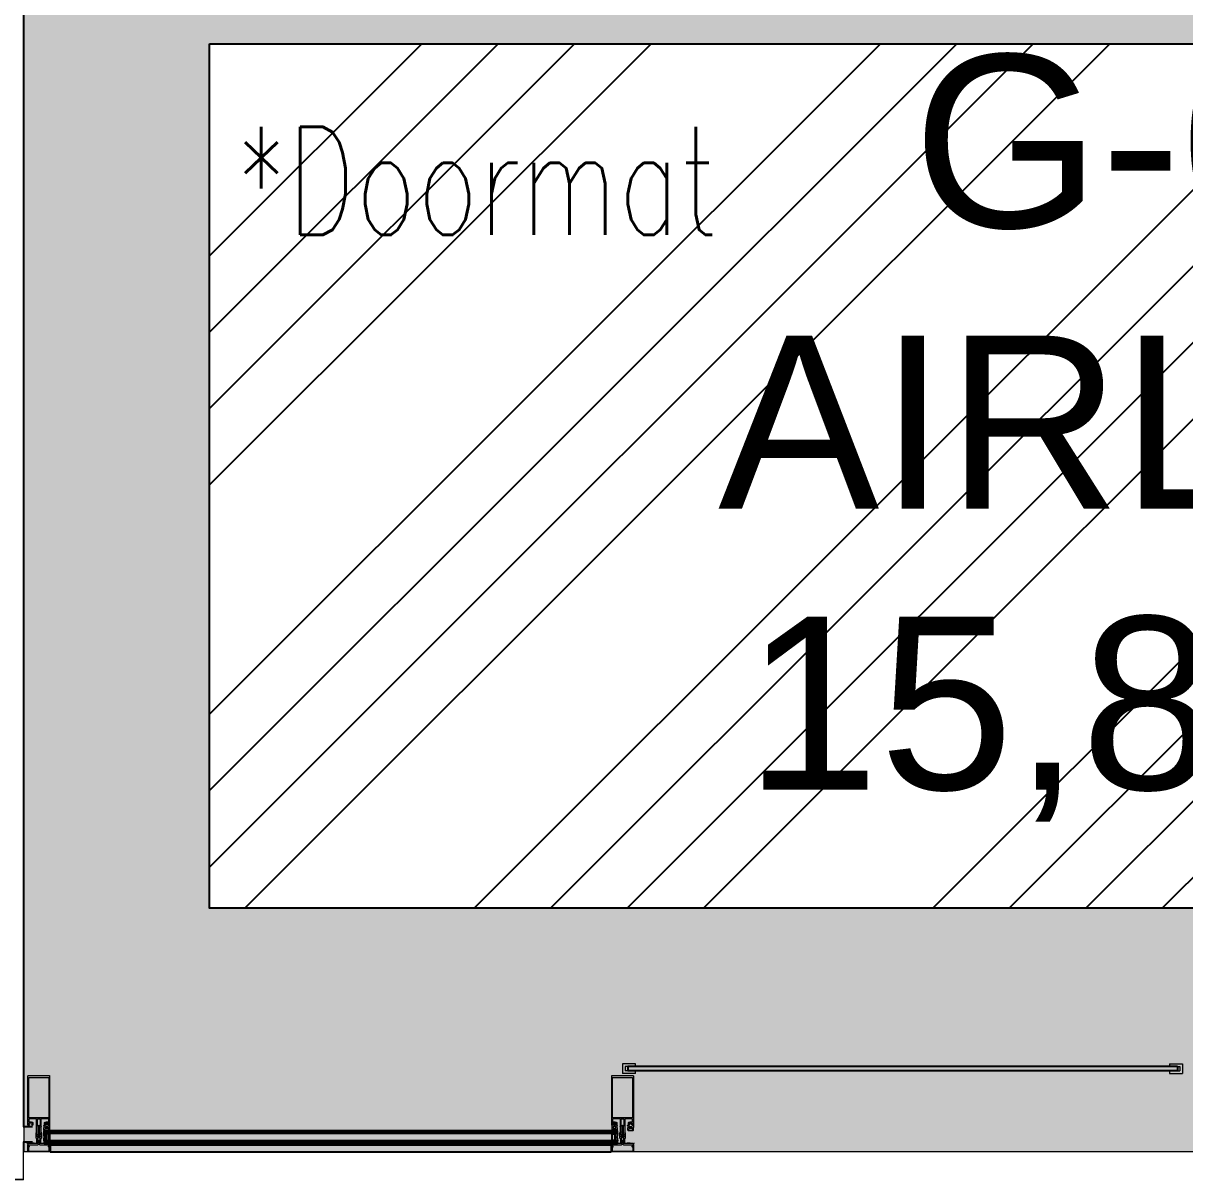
# Model space of a CAD drawing. Header units: metres. Extents: x -11920 to 1298, y -8631 to 433.
# Drawn here: x -1672 to -1403.4, y -8630.9 to -8363.4 of the extents above; entities that cross this region are included whole.
import ezdxf
from ezdxf.enums import TextEntityAlignment as Align

# ---------------------------------------------------------------- set-up
doc = ezdxf.new("R2010")
doc.units = ezdxf.units.M
doc.header["$LTSCALE"] = 0.01
doc.header["$MEASUREMENT"] = 0
doc.layers.get('0').update_dxf_attribs({"color": 30, "lineweight": 0})
for name, color, linetype in [('AG-ELEV-02', 152, 'Continuous'), ('CAM', 1, 'Continuous'), ('DOS-AG-Doormat', 131, 'Continuous')]:
    doc.layers.add(name, color=color, linetype=linetype)
for name, color, linetype, lineweight in [('AG-Profile_Aluminium', 122, 'Continuous', 9), ('AI-040 @ 250', 2, 'Continuous', 20), ('DOS-AG-Floor_PVC', 91, 'Continuous', 15), ('DOS-AG-Text', 7, 'Continuous', 0)]:
    doc.layers.add(name, color=color, linetype=linetype, lineweight=lineweight)
doc.styles.add('ARIAL', font='arial.ttf', dxfattribs={"width": 0.9})
doc.styles.add('TROMANS', font='simplex.shx')

# ---------------------------------------------------------------- blocks, each defined once
blk = doc.blocks.new('*U13')
at = {"style": 'ARIAL'}
for tag, p in [('NO', (1.676, 0.8)), ('MAHAL', (1.676, -1.8)), ('ALAN', (1.676, -4.4))]:
    blk.add_attdef(tag, text='', height=1.6, dxfattribs=at).set_placement(p, align=Align.MIDDLE_CENTER)
blk = doc.blocks.new('A$C0D064DF4')
at = {"layer": 'AG-Profile_Aluminium'}
blk.add_line((885.5, -3162.6), (864, -3162.6), dxfattribs=at)
for points in [[(885.5, -209), (864, -209), (864, -3128.3), (885.5, -3128.3)], [(885.5, -3127.3), (865, -3127.3), (865, -210), (885.5, -210)], [(864, -3162.6), (864, -3249.6)], [(865, -3250.6), (865, -3163.6), (885.5, -3163.6)], [(436, -3249.6), (864, -3249.6)], [(865, -3250.6), (435, -3250.6)]]:
    blk.add_lwpolyline(points, dxfattribs=at)
blk = doc.blocks.new('A$C671812AB')
at = {"layer": 'AG-ELEV-02'}
for p, q in [((8355.4, -5318.4), (8355.4, -5334.1)), ((8355.4, -5318.4), (9652.5, -5318.4)), ((8355.4, -5334.1), (9652.5, -5334.1)), ((9652.5, -5318.4), (9652.5, -5334.1))]:
    blk.add_line(p, q, dxfattribs=at)
at = {"layer": 'AG-Profile_Aluminium'}
for p, q in [((9708.8, -5131.2), (9678.8, -5131.2)), ((9678.8, -5131.2), (9678.8, -5153.2)), ((9708.8, -5153.2), (9678.8, -5153.2)), ((9684.8, -5137.2), (9684.8, -5147.2)), ((9708.8, -5137.2), (9684.8, -5137.2)), ((9708.8, -5147.2), (9684.8, -5147.2)), ((9708.8, -5137.2), (9708.8, -5131.2)), ((9708.8, -5153.2), (9708.8, -5147.2)), ((10943.9, -5131.2), (10973.9, -5131.2)), ((10943.9, -5131.2), (10943.9, -5137.2)), ((10943.9, -5137.2), (10967.9, -5137.2)), ((10943.9, -5147.2), (10967.9, -5147.2)), ((10943.9, -5147.2), (10943.9, -5153.2)), ((10943.9, -5153.2), (10973.9, -5153.2)), ((10967.9, -5137.2), (10967.9, -5147.2)), ((10973.9, -5131.2), (10973.9, -5153.2)), ((10973.9, -5131.2), (10973.9, -5153.2))]:
    blk.add_line(p, q, dxfattribs=at)
for points in [[(8344.7, -5271.8), (8344.3, -5272.7, -0.280185), (8343.9, -5272.9), (8342.8, -5272.9, -0.414214), (8342.3, -5272.4), (8342.3, -5267.4, -0.414214), (8343.8, -5265.9), (8345.7, -5265.9), (8345.7, -5265.4, -0.414214), (8346.2, -5264.9), (8349.2, -5264.9, -0.414214), (8349.7, -5265.4), (8349.7, -5265.9), (8351.9, -5265.9), (8351.9, -5259.4, 0.414214), (8350.4, -5257.9), (8333.9, -5257.9), (8333.9, -5274.9), (8334.5, -5274.9), (8334.5, -5275.7, -0.414898), (8334.3, -5275.9), (8333.9, -5275.9), (8333.9, -5293.9), (8332.9, -5294.9), (8332, -5294.9, -0.401727), (8330.7, -5293.8), (8331.2, -5293.5), (8330.7, -5293.3), (8330.7, -5292.4), (8330.7, -5292.4), (8331.2, -5292.1), (8330.7, -5291.8), (8330.7, -5291), (8331.2, -5290.7), (8330.7, -5290.4), (8330.7, -5289.6), (8331.2, -5289.3), (8330.7, -5289), (8330.7, -5288.2), (8331.2, -5287.9), (8330.7, -5287.6), (8330.7, -5286.8), (8331.2, -5286.5), (8330.7, -5286.2), (8330.7, -5285.4), (8331.2, -5285.1), (8330.7, -5284.8), (8330.7, -5283.9), (8331.2, -5283.7), (8330.7, -5283.4), (8330.7, -5282.5), (8331.2, -5282.2), (8330.7, -5282), (8330.7, -5281.1), (8331.2, -5280.8), (8330.7, -5280.5), (8330.7, -5279.7), (8331.2, -5279.4), (8330.7, -5279.1), (8330.7, -5278.3), (8331.2, -5278), (8330.7, -5277.7), (8330.7, -5277.3), (8329.3, -5275.8, 0.414204), (8328.6, -5275.8), (8327.1, -5277.3), (8327.1, -5278.4), (8326.6, -5278.7), (8327.1, -5279), (8327.1, -5279.8), (8326.6, -5280.1), (8327.1, -5280.4), (8327.1, -5281.3), (8326.6, -5281.5), (8327.1, -5281.8), (8327.1, -5282.7), (8326.6, -5283), (8327.1, -5283.2), (8327.1, -5284.1), (8326.6, -5284.4), (8327.1, -5284.7), (8327.1, -5285.5), (8326.6, -5285.8), (8327.1, -5286.1), (8327.1, -5286.9), (8326.6, -5287.2), (8327.1, -5287.5), (8327.1, -5288.3), (8326.6, -5288.6), (8327.1, -5288.9), (8327.1, -5289.7), (8326.6, -5290), (8327.1, -5290.3), (8327.1, -5291.1), (8326.6, -5291.4), (8327.1, -5291.7), (8327.1, -5292.5), (8326.6, -5292.8), (8327.1, -5293.1), (8327.1, -5294), (8326.6, -5294.2), (8326.9, -5294.4, -0.259555), (8326, -5294.9), (8324.9, -5294.9), (8323.9, -5293.9), (8323.9, -5275.9), (8323.5, -5275.9, -0.414214), (8323.3, -5275.7), (8323.3, -5274.9), (8323.9, -5274.9), (8323.9, -5257.9), (8307.4, -5257.9, 0.414214), (8305.9, -5259.4), (8305.9, -5265.9), (8308.1, -5265.9), (8308.1, -5265.4, -0.414214), (8308.6, -5264.9), (8311.6, -5264.9, -0.414214), (8312.1, -5265.4), (8312.1, -5265.9), (8314, -5265.9, -0.414214), (8315.5, -5267.4), (8315.5, -5272.4, -0.414214), (8315, -5272.9), (8314, -5272.9, -0.280185), (8313.6, -5272.7), (8313.1, -5271.8), (8313.1, -5271.4), (8314.3, -5271.4), (8314.3, -5268.4, 0.414214), (8313.8, -5267.9), (8310.6, -5267.9), (8310.1, -5267.4), (8309.6, -5267.9), (8306.4, -5267.9, 0.414214), (8305.9, -5268.4), (8305.9, -5271.4), (8307.1, -5271.4), (8307.1, -5271.8), (8306.7, -5272.7, -0.280185), (8306.3, -5272.9), (8304.4, -5272.9, -0.414214), (8303.9, -5272.4), (8303.9, -5158.7, -0.414214), (8304.4, -5158.2), (8353.4, -5158.2, -0.400911), (8353.9, -5158.7), (8353.9, -5272.4, -0.414214), (8353.4, -5272.9), (8351.6, -5272.9, -0.280185), (8351.2, -5272.7), (8350.7, -5271.8), (8350.7, -5271.4), (8351.9, -5271.4), (8351.9, -5268.4, 0.414214), (8351.4, -5267.9), (8348.2, -5267.9), (8347.7, -5267.4), (8347.2, -5267.9), (8344, -5267.9, 0.414214), (8343.5, -5268.4), (8343.5, -5271.4), (8344.7, -5271.4)], [(9694.7, -5271.8), (9694.3, -5272.7, -0.280185), (9693.9, -5272.9), (9692.8, -5272.9, -0.414214), (9692.3, -5272.4), (9692.3, -5267.4, -0.414214), (9693.8, -5265.9), (9695.7, -5265.9), (9695.7, -5265.4, -0.414214), (9696.2, -5264.9), (9699.2, -5264.9, -0.414214), (9699.7, -5265.4), (9699.7, -5265.9), (9701.9, -5265.9), (9701.9, -5259.4, 0.414214), (9700.4, -5257.9), (9683.9, -5257.9), (9683.9, -5274.9), (9684.5, -5274.9), (9684.5, -5275.7, -0.414898), (9684.3, -5275.9), (9683.9, -5275.9), (9683.9, -5293.9), (9682.9, -5294.9), (9682, -5294.9, -0.401727), (9680.7, -5293.8), (9681.2, -5293.5), (9680.7, -5293.3), (9680.7, -5292.4), (9680.7, -5292.4), (9681.2, -5292.1), (9680.7, -5291.8), (9680.7, -5291), (9681.2, -5290.7), (9680.7, -5290.4), (9680.7, -5289.6), (9681.2, -5289.3), (9680.7, -5289), (9680.7, -5288.2), (9681.2, -5287.9), (9680.7, -5287.6), (9680.7, -5286.8), (9681.2, -5286.5), (9680.7, -5286.2), (9680.7, -5285.4), (9681.2, -5285.1), (9680.7, -5284.8), (9680.7, -5283.9), (9681.2, -5283.7), (9680.7, -5283.4), (9680.7, -5282.5), (9681.2, -5282.2), (9680.7, -5282), (9680.7, -5281.1), (9681.2, -5280.8), (9680.7, -5280.5), (9680.7, -5279.7), (9681.2, -5279.4), (9680.7, -5279.1), (9680.7, -5278.3), (9681.2, -5278), (9680.7, -5277.7), (9680.7, -5277.3), (9679.3, -5275.8, 0.414204), (9678.6, -5275.8), (9677.1, -5277.3), (9677.1, -5278.4), (9676.6, -5278.7), (9677.1, -5279), (9677.1, -5279.8), (9676.6, -5280.1), (9677.1, -5280.4), (9677.1, -5281.3), (9676.6, -5281.5), (9677.1, -5281.8), (9677.1, -5282.7), (9676.6, -5283), (9677.1, -5283.2), (9677.1, -5284.1), (9676.6, -5284.4), (9677.1, -5284.7), (9677.1, -5285.5), (9676.6, -5285.8), (9677.1, -5286.1), (9677.1, -5286.9), (9676.6, -5287.2), (9677.1, -5287.5), (9677.1, -5288.3), (9676.6, -5288.6), (9677.1, -5288.9), (9677.1, -5289.7), (9676.6, -5290), (9677.1, -5290.3), (9677.1, -5291.1), (9676.6, -5291.4), (9677.1, -5291.7), (9677.1, -5292.5), (9676.6, -5292.8), (9677.1, -5293.1), (9677.1, -5294), (9676.6, -5294.2), (9676.9, -5294.4, -0.259555), (9676, -5294.9), (9674.9, -5294.9), (9673.9, -5293.9), (9673.9, -5275.9), (9673.5, -5275.9, -0.414214), (9673.3, -5275.7), (9673.3, -5274.9), (9673.9, -5274.9), (9673.9, -5257.9), (9657.4, -5257.9, 0.414214), (9655.9, -5259.4), (9655.9, -5265.9), (9658.1, -5265.9), (9658.1, -5265.4, -0.414214), (9658.6, -5264.9), (9661.6, -5264.9, -0.414214), (9662.1, -5265.4), (9662.1, -5265.9), (9664, -5265.9, -0.414214), (9665.5, -5267.4), (9665.5, -5272.4, -0.414214), (9665, -5272.9), (9664, -5272.9, -0.280185), (9663.6, -5272.7), (9663.1, -5271.8), (9663.1, -5271.4), (9664.3, -5271.4), (9664.3, -5268.4, 0.414214), (9663.8, -5267.9), (9660.6, -5267.9), (9660.1, -5267.4), (9659.6, -5267.9), (9656.4, -5267.9, 0.414214), (9655.9, -5268.4), (9655.9, -5271.4), (9657.1, -5271.4), (9657.1, -5271.8), (9656.7, -5272.7, -0.280185), (9656.3, -5272.9), (9654.4, -5272.9, -0.414214), (9653.9, -5272.4), (9653.9, -5158.7, -0.414214), (9654.4, -5158.2), (9703.4, -5158.2, -0.400911), (9703.9, -5158.7), (9703.9, -5272.4, -0.414214), (9703.4, -5272.9), (9701.6, -5272.9, -0.280185), (9701.2, -5272.7), (9700.7, -5271.8), (9700.7, -5271.4), (9701.9, -5271.4), (9701.9, -5268.4, 0.414214), (9701.4, -5267.9), (9698.2, -5267.9), (9697.7, -5267.4), (9697.2, -5267.9), (9694, -5267.9, 0.414214), (9693.5, -5268.4), (9693.5, -5271.4), (9694.7, -5271.4)], [(8329.3, -5273.2, 0.414204), (8328.6, -5273.2), (8326.6, -5275.2, -0.668177), (8325.8, -5274.8), (8325.8, -5257.9), (8332.1, -5257.9), (8332.1, -5274.8, -0.668169), (8331.2, -5275.2)], [(9679.3, -5273.2, 0.414204), (9678.6, -5273.2), (9676.6, -5275.2, -0.668177), (9675.8, -5274.8), (9675.8, -5257.9), (9682.1, -5257.9), (9682.1, -5274.8, -0.668169), (9681.2, -5275.2)], [(8330.7, -5313.2), (8330.7, -5313.6), (8331.2, -5314.5, 0.280182), (8331.6, -5314.7), (8333.4, -5314.7, 0.414214), (8333.9, -5314.2), (8333.9, -5304.8, -0.198912), (8334.5, -5303.4), (8335.3, -5302.5, 0.198912), (8335.9, -5301.1), (8335.9, -5291.2, 0.414214), (8335.4, -5290.7), (8334.6, -5290.7, 0.414214), (8334.1, -5291.2), (8334.1, -5299.4, -0.414156), (8333.6, -5299.9), (8330.2, -5299.9, -0.414272), (8329.7, -5299.4), (8329.7, -5298.5, -0.414214), (8329.8, -5298.4), (8330.1, -5298.4, -0.244698), (8330.2, -5298.4), (8330.9, -5299.4, 0.414214), (8331.2, -5299.4), (8331.5, -5299.2), (8330.6, -5297.9, 0.244698), (8330.3, -5297.8), (8330, -5297.8, -0.414214), (8329.7, -5297.5), (8329.7, -5296.2, -0.414214), (8329.8, -5296.1), (8330.1, -5296.1, -0.244698), (8330.2, -5296.2), (8330.9, -5297.2, 0.414214), (8331.2, -5297.2), (8331.5, -5297), (8330.6, -5295.7, 0.244698), (8330.3, -5295.5), (8330, -5295.5, -0.414214), (8329.7, -5295.2), (8329.7, -5294, -0.414214), (8329.8, -5293.9), (8330.1, -5293.9, -0.244698), (8330.2, -5293.9), (8330.9, -5294.9, 0.414214), (8331.2, -5295), (8331.5, -5294.7), (8330.6, -5293.4, 0.244698), (8330.3, -5293.3), (8330, -5293.3, -0.414214), (8329.7, -5293), (8329.7, -5291.8, -0.414214), (8329.8, -5291.7), (8330.1, -5291.7, -0.244698), (8330.2, -5291.7), (8330.9, -5292.7, 0.414214), (8331.2, -5292.7), (8331.5, -5292.5), (8330.6, -5291.2, 0.244698), (8330.3, -5291.1), (8330, -5291.1, -0.414214), (8329.7, -5290.8), (8329.7, -5289.5, -0.414214), (8329.8, -5289.4), (8330, -5289.4, -0.244698), (8330.1, -5289.5), (8330.9, -5290.7, 0.414214), (8331.2, -5290.7), (8331.5, -5290.5), (8329.9, -5288.2, 0), (8329.9, -5288.2, 0.244698), (8329.1, -5287.7), (8328.8, -5287.7, 0.244698), (8328, -5288.2), (8326.4, -5290.5), (8326.7, -5290.7, 0.414214), (8327, -5290.7), (8327.8, -5289.5, -0.244698), (8327.9, -5289.4), (8328, -5289.4, -0.414214), (8328.1, -5289.5), (8328.1, -5290.8, -0.414214), (8327.8, -5291.1), (8327.5, -5291.1, 0.244698), (8327.3, -5291.2), (8326.4, -5292.5), (8326.7, -5292.7, 0.414214), (8327, -5292.7), (8327.7, -5291.7, -0.244698), (8327.8, -5291.7), (8328, -5291.7, -0.414214), (8328.1, -5291.8), (8328.1, -5293, -0.414214), (8327.8, -5293.3), (8327.5, -5293.3, 0.244698), (8327.3, -5293.4), (8326.4, -5294.7), (8326.7, -5295, 0.414214), (8327, -5294.9), (8327.7, -5293.9, -0.244698), (8327.8, -5293.9), (8328, -5293.9, -0.414214), (8328.1, -5294), (8328.1, -5295.2, -0.414214), (8327.8, -5295.5), (8327.5, -5295.5, 0.244698), (8327.3, -5295.7), (8326.4, -5297), (8326.7, -5297.2, 0.414214), (8327, -5297.2), (8327.7, -5296.2, -0.244698), (8327.8, -5296.1), (8328, -5296.1, -0.414214), (8328.1, -5296.2), (8328.1, -5297.5, -0.414214), (8327.8, -5297.8), (8327.5, -5297.8, 0.244698), (8327.3, -5297.9), (8326.4, -5299.2), (8326.7, -5299.4, 0.414214), (8327, -5299.4), (8327.7, -5298.4, -0.244698), (8327.8, -5298.4), (8328, -5298.4, -0.414214), (8328.1, -5298.5), (8328.1, -5299.4, -0.414214), (8327.6, -5299.9), (8324.2, -5299.9, -0.414214), (8323.7, -5299.4), (8323.7, -5291.2, 0.414214), (8323.2, -5290.7), (8322.4, -5290.7, 0.414214), (8321.9, -5291.2), (8321.9, -5301.1, 0.198912), (8322.5, -5302.5), (8323.3, -5303.4, -0.198912), (8323.9, -5304.8), (8323.9, -5314.2, 0.414214), (8324.4, -5314.7), (8326.3, -5314.7, 0.280182), (8326.7, -5314.5), (8327.1, -5313.6), (8327.1, -5313.2), (8325.9, -5313.2), (8325.9, -5310.2, -0.414214), (8326.4, -5309.7), (8328.4, -5309.7), (8328.9, -5309.2), (8329.4, -5309.7), (8331.4, -5309.7, -0.414214), (8331.9, -5310.2), (8331.9, -5313.2)], [(9680.7, -5313.2), (9680.7, -5313.6), (9681.2, -5314.5, 0.280182), (9681.6, -5314.7), (9683.4, -5314.7, 0.414214), (9683.9, -5314.2), (9683.9, -5304.8, -0.198912), (9684.5, -5303.4), (9685.3, -5302.5, 0.198912), (9685.9, -5301.1), (9685.9, -5291.2, 0.414214), (9685.4, -5290.7), (9684.6, -5290.7, 0.414214), (9684.1, -5291.2), (9684.1, -5299.4, -0.414156), (9683.6, -5299.9), (9680.2, -5299.9, -0.414272), (9679.7, -5299.4), (9679.7, -5298.5, -0.414214), (9679.8, -5298.4), (9680.1, -5298.4, -0.244698), (9680.2, -5298.4), (9680.9, -5299.4, 0.414214), (9681.2, -5299.4), (9681.5, -5299.2), (9680.6, -5297.9, 0.244698), (9680.3, -5297.8), (9680, -5297.8, -0.414214), (9679.7, -5297.5), (9679.7, -5296.2, -0.414214), (9679.8, -5296.1), (9680.1, -5296.1, -0.244698), (9680.2, -5296.2), (9680.9, -5297.2, 0.414214), (9681.2, -5297.2), (9681.5, -5297), (9680.6, -5295.7, 0.244698), (9680.3, -5295.5), (9680, -5295.5, -0.414214), (9679.7, -5295.2), (9679.7, -5294, -0.414214), (9679.8, -5293.9), (9680.1, -5293.9, -0.244698), (9680.2, -5293.9), (9680.9, -5294.9, 0.414214), (9681.2, -5295), (9681.5, -5294.7), (9680.6, -5293.4, 0.244698), (9680.3, -5293.3), (9680, -5293.3, -0.414214), (9679.7, -5293), (9679.7, -5291.8, -0.414214), (9679.8, -5291.7), (9680.1, -5291.7, -0.244698), (9680.2, -5291.7), (9680.9, -5292.7, 0.414214), (9681.2, -5292.7), (9681.5, -5292.5), (9680.6, -5291.2, 0.244698), (9680.3, -5291.1), (9680, -5291.1, -0.414214), (9679.7, -5290.8), (9679.7, -5289.5, -0.414214), (9679.8, -5289.4), (9680, -5289.4, -0.244698), (9680.1, -5289.5), (9680.9, -5290.7, 0.414214), (9681.2, -5290.7), (9681.5, -5290.5), (9679.9, -5288.2, 0), (9679.9, -5288.2, 0.244698), (9679.1, -5287.7), (9678.8, -5287.7, 0.244698), (9678, -5288.2), (9676.4, -5290.5), (9676.7, -5290.7, 0.414214), (9677, -5290.7), (9677.8, -5289.5, -0.244698), (9677.9, -5289.4), (9678, -5289.4, -0.414214), (9678.1, -5289.5), (9678.1, -5290.8, -0.414214), (9677.8, -5291.1), (9677.5, -5291.1, 0.244698), (9677.3, -5291.2), (9676.4, -5292.5), (9676.7, -5292.7, 0.414214), (9677, -5292.7), (9677.7, -5291.7, -0.244698), (9677.8, -5291.7), (9678, -5291.7, -0.414214), (9678.1, -5291.8), (9678.1, -5293, -0.414214), (9677.8, -5293.3), (9677.5, -5293.3, 0.244698), (9677.3, -5293.4), (9676.4, -5294.7), (9676.7, -5295, 0.414214), (9677, -5294.9), (9677.7, -5293.9, -0.244698), (9677.8, -5293.9), (9678, -5293.9, -0.414214), (9678.1, -5294), (9678.1, -5295.2, -0.414214), (9677.8, -5295.5), (9677.5, -5295.5, 0.244698), (9677.3, -5295.7), (9676.4, -5297), (9676.7, -5297.2, 0.414214), (9677, -5297.2), (9677.7, -5296.2, -0.244698), (9677.8, -5296.1), (9678, -5296.1, -0.414214), (9678.1, -5296.2), (9678.1, -5297.5, -0.414214), (9677.8, -5297.8), (9677.5, -5297.8, 0.244698), (9677.3, -5297.9), (9676.4, -5299.2), (9676.7, -5299.4, 0.414214), (9677, -5299.4), (9677.7, -5298.4, -0.244698), (9677.8, -5298.4), (9678, -5298.4, -0.414214), (9678.1, -5298.5), (9678.1, -5299.4, -0.414214), (9677.6, -5299.9), (9674.2, -5299.9, -0.414214), (9673.7, -5299.4), (9673.7, -5291.2, 0.414214), (9673.2, -5290.7), (9672.4, -5290.7, 0.414214), (9671.9, -5291.2), (9671.9, -5301.1, 0.198912), (9672.5, -5302.5), (9673.3, -5303.4, -0.198912), (9673.9, -5304.8), (9673.9, -5314.2, 0.414214), (9674.4, -5314.7), (9676.3, -5314.7, 0.280182), (9676.7, -5314.5), (9677.1, -5313.6), (9677.1, -5313.2), (9675.9, -5313.2), (9675.9, -5310.2, -0.414214), (9676.4, -5309.7), (9678.4, -5309.7), (9678.9, -5309.2), (9679.4, -5309.7), (9681.4, -5309.7, -0.414214), (9681.9, -5310.2), (9681.9, -5313.2)], [(8328.9, -5332.8), (8352.9, -5332.8, 0.415475), (8353.1, -5332.6), (8353.1, -5324.7), (8351.8, -5323.6, -0.734294), (8353.1, -5320.4, 0.180054), (8353.7, -5320.2), (8353.7, -5318.8, -1.029401), (8354.4, -5318.8), (8354.4, -5332.6, -0.414214), (8352.9, -5334.1), (8305, -5334.1, -0.414214), (8303.5, -5332.6), (8303.5, -5318.8, -1.029594), (8304.2, -5318.8), (8304.2, -5320.2, 0.18004), (8304.8, -5320.4, -0.734976), (8306.1, -5323.6), (8304.8, -5324.7), (8304.8, -5332.6, 0.415536), (8305, -5332.8)], [(9678.9, -5332.8), (9702.9, -5332.8, 0.415475), (9703.1, -5332.6), (9703.1, -5324.7), (9701.8, -5323.6, -0.734294), (9703.1, -5320.4, 0.180054), (9703.7, -5320.2), (9703.7, -5318.8, -1.029401), (9704.4, -5318.8), (9704.4, -5332.6, -0.414214), (9702.9, -5334.1), (9655, -5334.1, -0.414214), (9653.5, -5332.6), (9653.5, -5318.8, -1.029594), (9654.2, -5318.8), (9654.2, -5320.2, 0.18004), (9654.8, -5320.4, -0.734976), (9656.1, -5323.6), (9654.8, -5324.7), (9654.8, -5332.6, 0.415536), (9655, -5332.8)]]:
    blk.add_lwpolyline(points, format="xyb", close=True, dxfattribs=at)
for points in [[(8352.1, -5256.1), (8305.8, -5256.1), (8305.8, -5162.2), (8352.1, -5162.2)], [(9702.1, -5256.1), (9655.8, -5256.1), (9655.8, -5162.2), (9702.1, -5162.2)], [(8325.9, -5307.7), (8331.9, -5307.7), (8331.9, -5301.9), (8325.9, -5301.9)], [(9675.9, -5307.7), (9681.9, -5307.7), (9681.9, -5301.9), (9675.9, -5301.9)]]:
    blk.add_lwpolyline(points, close=True, dxfattribs=at)
at = {"layer": 'AG-Profile_Aluminium', "color": 9}
for points in [[(8343.9, -5286, -0.433199), (8340.7, -5283), (8341.5, -5274.2, 0.414214), (8341.2, -5273.9), (8340.8, -5273.9, -0.414214), (8340.5, -5273.6), (8340.5, -5273.2, -0.414214), (8340.8, -5272.9), (8343.9, -5272.9, 0.414214), (8344.9, -5271.9), (8344.9, -5270.6), (8343.8, -5270.6), (8343.8, -5270.1, -0.384615), (8351.6, -5270.1), (8351.6, -5270.6), (8350.6, -5270.6), (8350.6, -5271.9, 0.414214), (8351.6, -5272.9), (8353.9, -5272.9), (8353.6, -5284.6, -0.213288), (8352.3, -5285.9, 0.005109)], [(8352.5, -5282.9), (8351.9, -5282.9), (8351.9, -5282.4), (8343.6, -5281.5), (8343.5, -5281.9), (8343, -5281.9), (8342.2, -5283, 0.436697), (8344.3, -5285, -0.010178), (8352.3, -5284.8, 0.26621), (8352.6, -5284.3), (8353, -5283.4, 0.414214)], [(8344.6, -5279.1, -0.425894), (8344.2, -5278.5), (8344.5, -5276.4, -0.3686), (8345, -5275.9), (8350, -5275.9, -0.375315), (8350.5, -5276.4), (8350.9, -5279.2, -0.490444), (8350.3, -5279.7)], [(8346.4, -5269.8, -0.142901), (8349.1, -5269.8), (8349.1, -5272.6, -0.414214), (8348.8, -5272.9), (8346.7, -5272.9, -0.414214), (8346.4, -5272.6)], [(9664, -5286, 0.433199), (9667.2, -5283), (9666.3, -5274.2, -0.414214), (9666.6, -5273.9), (9667, -5273.9, 0.414214), (9667.3, -5273.6), (9667.3, -5273.2, 0.414214), (9667, -5272.9), (9664, -5272.9, -0.414214), (9663, -5271.9), (9663, -5270.6), (9664, -5270.6), (9664, -5270.1, 0.384615), (9656.2, -5270.1), (9656.2, -5270.6), (9657.3, -5270.6), (9657.3, -5271.9, -0.414214), (9656.3, -5272.9), (9653.9, -5272.9), (9654.3, -5284.6, 0.213288), (9655.6, -5285.9, -0.005109)], [(9655.4, -5282.9), (9655.9, -5282.9), (9656, -5282.4), (9664.3, -5281.5), (9664.3, -5281.9), (9664.8, -5281.9), (9665.7, -5283, -0.436697), (9663.6, -5285, 0.010178), (9655.6, -5284.8, -0.26621), (9655.3, -5284.3), (9654.9, -5283.4, -0.414214)], [(9663.3, -5279.1, 0.425894), (9663.7, -5278.5), (9663.4, -5276.4, 0.3686), (9662.9, -5275.9), (9657.9, -5275.9, 0.375315), (9657.4, -5276.4), (9657, -5279.2, 0.490444), (9657.6, -5279.7)], [(9661.5, -5269.8, 0.142901), (9658.8, -5269.8), (9658.8, -5272.6, 0.414214), (9659.1, -5272.9), (9661.2, -5272.9, 0.414214), (9661.5, -5272.6)], [(9693.9, -5286, -0.433199), (9690.7, -5283), (9691.5, -5274.2, 0.414214), (9691.2, -5273.9), (9690.8, -5273.9, -0.414214), (9690.5, -5273.6), (9690.5, -5273.2, -0.414214), (9690.8, -5272.9), (9693.9, -5272.9, 0.414214), (9694.9, -5271.9), (9694.9, -5270.6), (9693.8, -5270.6), (9693.8, -5270.1, -0.384615), (9701.6, -5270.1), (9701.6, -5270.6), (9700.6, -5270.6), (9700.6, -5271.9, 0.414214), (9701.6, -5272.9), (9703.9, -5272.9), (9703.6, -5284.6, -0.213288), (9702.3, -5285.9, 0.005109)], [(9702.5, -5282.9), (9701.9, -5282.9), (9701.9, -5282.4), (9693.6, -5281.5), (9693.5, -5281.9), (9693, -5281.9), (9692.2, -5283, 0.436697), (9694.3, -5285, -0.010178), (9702.3, -5284.8, 0.26621), (9702.6, -5284.3), (9703, -5283.4, 0.414214)], [(9694.6, -5279.1, -0.425894), (9694.2, -5278.5), (9694.5, -5276.4, -0.3686), (9695, -5275.9), (9700, -5275.9, -0.375315), (9700.5, -5276.4), (9700.9, -5279.2, -0.490444), (9700.3, -5279.7)], [(8342.6, -5314.6), (8342.1, -5315.5), (8341.2, -5315.5), (8341.6, -5314.6, 0.834458), (8341.1, -5314.6), (8340.6, -5315.5), (8339.7, -5315.5), (8340.1, -5314.6, 0.834458), (8339.6, -5314.6), (8339.1, -5315.5), (8338.2, -5315.5), (8338.2, -5315.2, 0.363249), (8337.9, -5315), (8331.6, -5315, -0.414214), (8330.6, -5314), (8330.6, -5313.2), (8331.6, -5313.2), (8331.6, -5312.7, 0.543452), (8326.2, -5312.7), (8326.2, -5313.2), (8327.3, -5313.2), (8327.3, -5314, -0.414214), (8326.3, -5315), (8319.9, -5315, 0.363249), (8319.7, -5315.2), (8319.6, -5315.5), (8318.7, -5315.5), (8318.2, -5314.7, 0.834458), (8317.7, -5314.7), (8318.1, -5315.5), (8317.2, -5315.5), (8316.7, -5314.7, 0.834458), (8316.2, -5314.7), (8316.6, -5315.5), (8315.7, -5315.5), (8315.2, -5314.7, 0.834458), (8314.7, -5314.7), (8315.1, -5315.5), (8314.2, -5315.5), (8313.7, -5314.7, 0.834458), (8313.2, -5314.7), (8313.6, -5315.5), (8312.7, -5315.5), (8312.2, -5314.7, 0.834458), (8311.7, -5314.7), (8312.1, -5315.5), (8311.2, -5315.5), (8310.7, -5314.7, 0.834458), (8310.2, -5314.7), (8310.6, -5315.5), (8309.7, -5315.5), (8309.2, -5314.7, 0.834458), (8308.7, -5314.7), (8309.1, -5315.5), (8308.2, -5315.5), (8307.7, -5314.7, 0.834458), (8307.2, -5314.7), (8307.6, -5315.5), (8306.7, -5315.5), (8306.2, -5314.7, 0.834458), (8305.7, -5314.7), (8306.1, -5315.5), (8305.2, -5315.5), (8304.7, -5314.7, 0.833224), (8304.2, -5314.7), (8304.2, -5314.8, -0.121295), (8304.4, -5315.6, -0.083975), (8302.3, -5314.5, 0.853065), (8302, -5314.9, -0.075674), (8303.8, -5317.2, 0.344474), (8304.8, -5318), (8326.7, -5318, 0.253164), (8327.5, -5317.5, -0.541002), (8330.3, -5317.5, 0.253164), (8331.1, -5318), (8353, -5318, 0.344474), (8354, -5317.2, -0.075525), (8355.8, -5314.8, 0.853065), (8355.5, -5314.4, -0.085692), (8353.4, -5315.6, -0.114183), (8353.6, -5314.7), (8353.6, -5314.6, 0.833224), (8353.1, -5314.6), (8352.6, -5315.5), (8351.7, -5315.5), (8352.1, -5314.6, 0.834458), (8351.6, -5314.6), (8351.1, -5315.5), (8350.2, -5315.5), (8350.6, -5314.6, 0.834458), (8350.1, -5314.6), (8349.6, -5315.5), (8348.7, -5315.5), (8349.1, -5314.6, 0.834458), (8348.6, -5314.6), (8348.1, -5315.5), (8347.2, -5315.5), (8347.6, -5314.6, 0.834458), (8347.1, -5314.6), (8346.6, -5315.5), (8345.7, -5315.5), (8346.1, -5314.6, 0.834458), (8345.6, -5314.6), (8345.1, -5315.5), (8344.2, -5315.5), (8344.6, -5314.6, 0.834458), (8344.1, -5314.6), (8343.6, -5315.5), (8342.7, -5315.5), (8343.1, -5314.6, 0.834458)], [(9692.6, -5314.6), (9692.1, -5315.5), (9691.2, -5315.5), (9691.6, -5314.6, 0.834458), (9691.1, -5314.6), (9690.6, -5315.5), (9689.7, -5315.5), (9690.1, -5314.6, 0.834458), (9689.6, -5314.6), (9689.1, -5315.5), (9688.2, -5315.5), (9688.2, -5315.2, 0.363249), (9687.9, -5315), (9681.6, -5315, -0.414214), (9680.6, -5314), (9680.6, -5313.2), (9681.6, -5313.2), (9681.6, -5312.7, 0.543452), (9676.2, -5312.7), (9676.2, -5313.2), (9677.3, -5313.2), (9677.3, -5314, -0.414214), (9676.3, -5315), (9669.9, -5315, 0.363249), (9669.7, -5315.2), (9669.6, -5315.5), (9668.7, -5315.5), (9668.2, -5314.7, 0.834458), (9667.7, -5314.7), (9668.1, -5315.5), (9667.2, -5315.5), (9666.7, -5314.7, 0.834458), (9666.2, -5314.7), (9666.6, -5315.5), (9665.7, -5315.5), (9665.2, -5314.7, 0.834458), (9664.7, -5314.7), (9665.1, -5315.5), (9664.2, -5315.5), (9663.7, -5314.7, 0.834458), (9663.2, -5314.7), (9663.6, -5315.5), (9662.7, -5315.5), (9662.2, -5314.7, 0.834458), (9661.7, -5314.7), (9662.1, -5315.5), (9661.2, -5315.5), (9660.7, -5314.7, 0.834458), (9660.2, -5314.7), (9660.6, -5315.5), (9659.7, -5315.5), (9659.2, -5314.7, 0.834458), (9658.7, -5314.7), (9659.1, -5315.5), (9658.2, -5315.5), (9657.7, -5314.7, 0.834458), (9657.2, -5314.7), (9657.6, -5315.5), (9656.7, -5315.5), (9656.2, -5314.7, 0.834458), (9655.7, -5314.7), (9656.1, -5315.5), (9655.2, -5315.5), (9654.7, -5314.7, 0.833224), (9654.2, -5314.7), (9654.2, -5314.8, -0.121295), (9654.4, -5315.6, -0.083975), (9652.3, -5314.5, 0.853065), (9652, -5314.9, -0.075674), (9653.8, -5317.2, 0.344474), (9654.8, -5318), (9676.7, -5318, 0.253164), (9677.5, -5317.5, -0.541002), (9680.3, -5317.5, 0.253164), (9681.1, -5318), (9703, -5318, 0.344474), (9704, -5317.2, -0.075525), (9705.8, -5314.8, 0.853065), (9705.5, -5314.4, -0.085692), (9703.4, -5315.6, -0.114183), (9703.6, -5314.7), (9703.6, -5314.6, 0.833224), (9703.1, -5314.6), (9702.6, -5315.5), (9701.7, -5315.5), (9702.1, -5314.6, 0.834458), (9701.6, -5314.6), (9701.1, -5315.5), (9700.2, -5315.5), (9700.6, -5314.6, 0.834458), (9700.1, -5314.6), (9699.6, -5315.5), (9698.7, -5315.5), (9699.1, -5314.6, 0.834458), (9698.6, -5314.6), (9698.1, -5315.5), (9697.2, -5315.5), (9697.6, -5314.6, 0.834458), (9697.1, -5314.6), (9696.6, -5315.5), (9695.7, -5315.5), (9696.1, -5314.6, 0.834458), (9695.6, -5314.6), (9695.1, -5315.5), (9694.2, -5315.5), (9694.6, -5314.6, 0.834458), (9694.1, -5314.6), (9693.6, -5315.5), (9692.7, -5315.5), (9693.1, -5314.6, 0.834458)]]:
    blk.add_lwpolyline(points, format="xyb", close=True, dxfattribs=at)
at = {"layer": 'CAM'}
for p, q in [((10961.9, -5137.2), (9690.8, -5137.2)), ((9690.8, -5137.2), (9690.8, -5147.2)), ((10961.9, -5147.2), (9690.8, -5147.2)), ((10961.9, -5137.2), (10961.9, -5147.2)), ((8341, -5291.9), (8341, -5285.9)), ((9666.9, -5285.9), (8341, -5285.9)), ((9666.9, -5287.9), (8341, -5287.9)), ((9666.9, -5289.9), (8341, -5289.9)), ((9666.9, -5291.9), (9666.9, -5285.9)), ((9666.9, -5291.9), (8341, -5291.9)), ((8341, -5308.9), (8341, -5314.9)), ((9666.9, -5308.9), (8341, -5308.9)), ((9666.9, -5310.9), (8341, -5310.9)), ((9666.9, -5312.9), (8341, -5312.9)), ((9666.9, -5314.9), (8341, -5314.9)), ((9666.9, -5314.9), (9666.9, -5308.9))]:
    blk.add_line(p, q, dxfattribs=at)
for points in [[(8353.7, -5291.9), (8353.7, -5308.9), (8348, -5308.9), (8346, -5306.9), (8346, -5293.9), (8348, -5291.9)], [(8353, -5292.6), (8348.3, -5292.6), (8346.7, -5294.2), (8346.7, -5306.7), (8348.3, -5308.2), (8353, -5308.2)], [(9654.2, -5291.9), (9654.2, -5308.9), (9659.9, -5308.9), (9661.9, -5306.9), (9661.9, -5293.9), (9659.9, -5291.9)], [(9654.9, -5292.6), (9659.6, -5292.6), (9661.2, -5294.2), (9661.2, -5306.7), (9659.6, -5308.2), (9654.9, -5308.2)]]:
    blk.add_lwpolyline(points, close=True, dxfattribs=at)
for centre, start, end in [((8301.7, -5300.4), 347.7895, 12.2105), ((9706.1, -5300.4), 167.7895, 192.2105)]:
    blk.add_arc(centre, 40.2, start, end, dxfattribs=at)
blk.add_blockref('A$C0D064DF4', (7428.9, -2148.5))

msp = doc.modelspace()

# ---------------------------------------------------------------- hatches: boundary and pattern name
at = {"layer": 'DOS-AG-Doormat'}
h = msp.add_hatch(dxfattribs=at)
h.set_pattern_fill('ANSI34', color=256, scale=100, style=0)
h.paths.add_polyline_path([(-1628.93, -8368.12), (-1178.93, -8368.12), (-1178.93, -8568.12), (-1628.93, -8568.12)])
at = {"layer": 'DOS-AG-Floor_PVC'}
h = msp.add_hatch(dxfattribs=at)
h.set_pattern_fill('CROSS', color=256, scale=100, style=0)
h.set_pattern_definition([(0, (-1930.435, -7585.879), (25, 25), [12.5, -37.5]), (90, (-1924.185, -7592.129), (-25, 25), [12.5, -37.5])])
h.paths.add_polyline_path([(-1178.93, -8368.12), (-1178.93, -8568.12), (-1628.93, -8568.12), (-1628.93, -8368.12)], flags=16)
edge = h.paths.add_edge_path()
edge.add_line((-1671.93, -8624.41), (-1134.91, -8624.41))
edge.add_line((-1134.91, -8624.41), (-1134.83, -8285.98))
edge.add_line((-1134.83, -8285.98), (-1134.83, -8285.88))
edge.add_line((-1134.83, -8285.88), (-1091.93, -8285.88))
edge.add_line((-1091.93, -8285.88), (-1091.93, -8406.82))
edge.add_arc((-1090.05, -8155.21), 251.62, 269.5712, 359.8465)
edge.add_line((-838.44, -8155.88), (-838.44, -7585.88))
edge.add_line((-838.44, -7585.88), (-1930.44, -7585.88))
edge.add_line((-1930.44, -7585.88), (-1930.44, -7174.88))
edge.add_line((-1930.44, -7174.88), (-1911.51, -7174.88))
edge.add_line((-1911.51, -7174.88), (-1911.44, -7174.88))
edge.add_line((-1911.44, -7174.88), (-1911.44, -7084.88))
edge.add_line((-1911.44, -7084.88), (-1930.44, -7084.88))
edge.add_line((-1930.44, -7084.88), (-1930.44, -6982.88))
edge.add_line((-1930.44, -6982.88), (-1911.44, -6982.88))
edge.add_line((-1911.44, -6982.88), (-1911.44, -6872.88))
edge.add_line((-1911.44, -6872.88), (-1930.44, -6872.88))
edge.add_line((-1930.44, -6872.88), (-1930.44, -6822.88))
edge.add_line((-1930.44, -6822.88), (-1911.44, -6822.88))
edge.add_line((-1911.44, -6822.88), (-1911.44, -6732.88))
edge.add_line((-1911.44, -6732.88), (-1930.44, -6732.88))
edge.add_line((-1930.44, -6732.88), (-1930.44, -6625.88))
edge.add_line((-1930.44, -6625.88), (-1584.44, -6625.88))
edge.add_line((-1584.44, -6625.88), (-1584.44, -6467.88))
edge.add_line((-1584.44, -6467.88), (-2135.44, -6467.88))
edge.add_line((-2135.44, -6467.88), (-2135.44, -7500.88))
edge.add_line((-2135.44, -7500.88), (-3578.44, -7500.88))
edge.add_line((-3578.44, -7500.88), (-3578.44, -7460.88))
edge.add_line((-3578.44, -7460.88), (-3848.44, -7460.88))
edge.add_line((-3848.44, -7460.88), (-3848.44, -7500.88))
edge.add_line((-3848.44, -7500.88), (-4013.44, -7500.88))
edge.add_line((-4013.44, -7500.88), (-4013.44, -7460.88))
edge.add_line((-4013.44, -7460.88), (-4283.44, -7460.88))
edge.add_line((-4283.44, -7460.88), (-4283.44, -7500.88))
edge.add_line((-4283.44, -7500.88), (-4341.44, -7500.88))
edge.add_line((-4341.44, -7500.88), (-4341.44, -8015.88))
edge.add_line((-4341.44, -8015.88), (-4198.44, -8015.88))
edge.add_line((-4198.44, -8015.88), (-4198.44, -8095.88))
edge.add_line((-4198.44, -8095.88), (-4278.44, -8095.88))
edge.add_line((-4278.44, -8095.88), (-4278.44, -8305.88))
edge.add_line((-4278.44, -8305.88), (-4198.44, -8305.88))
edge.add_line((-4198.44, -8305.88), (-4198.44, -8400.88))
edge.add_line((-4198.44, -8400.88), (-3438.44, -8400.88))
edge.add_line((-3438.44, -8400.88), (-3438.44, -8305.88))
edge.add_line((-3438.44, -8305.88), (-3358.44, -8305.88))
edge.add_line((-3358.44, -8305.88), (-3358.44, -8400.88))
edge.add_line((-3358.44, -8400.88), (-2764.38, -8400.88))
edge.add_line((-2764.38, -8400.88), (-2764.38, -8385.41))
edge.add_line((-2764.38, -8385.41), (-2598.44, -8385.41))
edge.add_line((-2598.44, -8385.41), (-2598.44, -8306.21))
edge.add_line((-2598.44, -8306.21), (-3018.44, -8305.88))
edge.add_line((-3018.44, -8305.88), (-3018.44, -8115.88))
edge.add_line((-3018.44, -8115.88), (-3118.44, -8115.88))
edge.add_line((-3118.44, -8115.88), (-3118.44, -8110.88))
edge.add_line((-3118.44, -8110.88), (-3138.44, -8110.88))
edge.add_line((-3138.44, -8110.88), (-3138.44, -7957.88))
edge.add_line((-3138.44, -7957.88), (-3118.44, -7957.88))
edge.add_line((-3118.44, -7957.88), (-3118.44, -7952.88))
edge.add_line((-3118.44, -7952.88), (-3018.44, -7952.88))
edge.add_line((-3018.44, -7952.88), (-3018.44, -7915.88))
edge.add_line((-3018.44, -7915.88), (-2053.44, -7915.88))
edge.add_line((-2053.44, -7915.88), (-2053.44, -7952.88))
edge.add_line((-2053.44, -7952.88), (-1953.44, -7952.88))
edge.add_line((-1953.44, -7952.88), (-1953.44, -7957.88))
edge.add_line((-1953.44, -7957.88), (-1933.44, -7957.88))
edge.add_line((-1933.44, -7957.88), (-1933.44, -8263.88))
edge.add_line((-1933.44, -8263.88), (-1953.44, -8263.88))
edge.add_line((-1953.44, -8263.88), (-1953.44, -8268.88))
edge.add_line((-1953.44, -8268.88), (-2053.44, -8268.88))
edge.add_line((-2053.44, -8268.88), (-2053.44, -8305.88))
edge.add_line((-2053.44, -8305.88), (-2518.44, -8305.88))
edge.add_line((-2518.44, -8305.88), (-2518.44, -8385.51))
edge.add_line((-2518.44, -8385.51), (-2142.49, -8385.41))
edge.add_line((-2142.49, -8385.41), (-2142.49, -8406.48))
edge.add_line((-2142.49, -8406.48), (-2139.59, -8406.48))
edge.add_line((-2139.59, -8406.48), (-2139.59, -8406.82))
edge.add_line((-2139.59, -8406.82), (-2135.93, -8400.88))
edge.add_line((-2135.93, -8400.88), (-1758.44, -8400.88))
edge.add_line((-1758.44, -8400.88), (-1758.44, -8305.88))
edge.add_line((-1758.44, -8305.88), (-1714.93, -8305.88))
edge.add_line((-1714.93, -8305.88), (-1714.93, -8285.88))
edge.add_line((-1714.93, -8285.88), (-1671.93, -8285.88))
edge.add_line((-1671.93, -8285.88), (-1671.93, -8624.41))

# ---------------------------------------------------------------- linework, layer by layer
at = {"layer": 'DOS-AG-Doormat'}
msp.add_lwpolyline([(-1628.93, -8368.12), (-1178.93, -8368.12), (-1178.93, -8568.12), (-1628.93, -8568.12), (-1628.93, -8368.12)], dxfattribs=at)
at = {"layer": 'DOS-AG-Floor_PVC'}
msp.add_lwpolyline([(-2518.44, -8385.51), (-2142.49, -8385.41), (-2142.49, -8406.48), (-2139.59, -8406.48), (-2139.59, -8406.82), (-2135.93, -8400.88), (-1758.44, -8400.88), (-1758.44, -8305.88), (-1714.93, -8305.88), (-1714.93, -8285.88), (-1671.93, -8285.88), (-1671.93, -8624.41), (-1134.93, -8624.41), (-1134.93, -8285.98), (-1134.93, -8285.88), (-1091.93, -8285.88), (-1091.93, -8406.82, 0.415622), (-838.44, -8155.88), (-838.44, -7585.88), (-1930.44, -7585.88), (-1930.44, -7174.88)], format="xyb", dxfattribs=at)

# ---------------------------------------------------------------- block references
at = {"xscale": 0.1, "yscale": 0.1, "zscale": 0.1}
msp.add_blockref('A$C671812AB', (-2501.33, -8091.02), dxfattribs=at)
at = {"layer": 'AI-040 @ 250', "color": 2, "linetype": 'Continuous', "lineweight": -2, "transparency": 33554610, "xscale": 25, "yscale": 25, "zscale": 25}
msp.add_blockref('*U13', (-1430.59, -8410.64), dxfattribs=at).add_auto_attribs({'ALAN': '15,84 m2', 'MAHAL': 'AIRLOCK', 'NO': 'G-001'})

# ---------------------------------------------------------------- texts
at = {"layer": 'DOS-AG-Text', "ltscale": 1000, "style": 'TROMANS', "width": 0.7}
msp.add_text('*Doormat', height=25, dxfattribs=at).set_placement((-1622.99, -8412.34))

doc.saveas('drawing.dxf')
